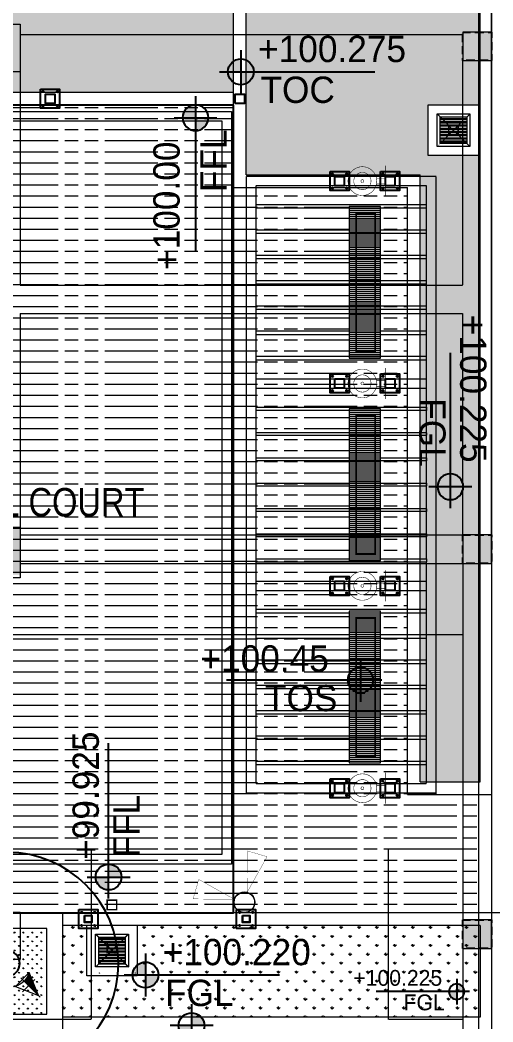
# Model space of a CAD drawing. Header units: millimetres. Extents: x 7964926 to 16080295, y -6277184 to -2986664.
# Drawn here: x 8045336 to 8052811, y -3138910 to -3123068 of the extents above; entities that cross this region are included whole.
import ezdxf

# ---------------------------------------------------------------- set-up
doc = ezdxf.new("R2010")
doc.units = ezdxf.units.MM
doc.header["$LTSCALE"] = 2000
doc.header["$MEASUREMENT"] = 0
for name, pattern in [('( Hidden )', [0.375, 0.25, -0.125]), ('1', [0, 0, 0]), ('DASHED2', [0.375, 0.25, -0.125]), ('HIDDEN', [0.375, 0.25, -0.125])]:
    doc.linetypes.add(name, pattern=pattern)
for name, color, linetype in [('a-col', 8, 'DASHED2'), ('a-hat col', 252, 'Continuous'), ('L - proposed trees', 74, 'Continuous'), ('L-FL', 7, 'Continuous'), ('S - SECTION-SYB-100', 20, 'Continuous')]:
    doc.layers.add(name, color=color, linetype=linetype)
for name, color, linetype, lineweight in [('L - paving', 9, 'Continuous', 5), ('L- MS column', 7, 'Continuous', 20), ('L-CHAMBERS', 50, 'Continuous', 5), ('L-CORECUT', 4, 'Continuous', 5), ('L-ELE 1', 24, 'Continuous', 20), ('L-ELE 2', 30, 'Continuous', 15), ('L-ELE 4', 27, 'Continuous', 9), ('L-HATCH', 8, 'Continuous', 5), ('L-HATCH-1', 9, 'Continuous', 5), ('L-HIDDEN', 5, 'HIDDEN', 9), ('L-lights', 213, 'Continuous', 0), ('L-Paver 400x400', 250, '1', 13), ('L-SHRUBS', 96, 'Continuous', 18), ('L-TEXT', 7, 'Continuous', 20), ('STR-Capital', 8, 'Continuous', 15), ('STR-Column', 250, 'Continuous', 15), ('STR-Podium Beam', 8, 'Continuous', 15), ('STR-Podium Column', 250, 'Continuous', 15), ('STR-RCC Up Stand', 250, 'Continuous', 15)]:
    doc.layers.add(name, color=color, linetype=linetype, lineweight=lineweight)
doc.styles.add('Arial narrow', font='ARIALN.TTF')
doc.styles.add('Century Gothic', font='GOTHIC.TTF')
doc.styles.get("Standard").update_dxf_attribs({"font": 'romans.shx', "width": 0.75})
pattern_1 = [(45, (0, 0), (-0.08838834764831845, 0.08838834764831845), [])]
pattern_2 = [(90, (0.2653778046369553, -1.87726691365242e-05), (-141.4213562, 141.4213562), [37.5, -245.3427126]), (45, (0.2653778046369553, -1.87726691365242e-05), (-141.4213562373095, 141.4213562373095), [37.5, -162.5]), (135, (0.2653778046369553, -1.87726691365242e-05), (-141.4213562373095, -141.4213562373095), [37.5, -162.5])]

# ---------------------------------------------------------------- blocks, each defined once
blk = doc.blocks.new('basement - column')
at = {"layer": 'a-hat col'}
h = blk.add_hatch(color=256, dxfattribs=at)
h.dxf.hatch_style = 1
h.paths.add_polyline_path([(64699.99999998324, -37199.30829999363), (64249.99999998324, -37199.30829999363), (64249.99999998324, -37649.30829999363), (64699.99999998324, -37649.30829999363)])
h = blk.add_hatch(color=256, dxfattribs=at)
h.dxf.hatch_style = 1
h.paths.add_polyline_path([(57249.99999998137, -45024.30829999596), (56849.99999998137, -45024.30829999596), (56850.05973123293, -45774.30829999596), (57250.05973123293, -45774.30829999596)])
h = blk.add_hatch(color=256, dxfattribs=at)
h.dxf.hatch_style = 1
h.paths.add_polyline_path([(64699.99999998324, -45149.30829999363), (64249.99999998324, -45149.30829999363), (64249.99999998324, -45599.30829999363), (64699.99999998324, -45599.30829999363)])
h = blk.add_hatch(color=256, dxfattribs=at)
h.dxf.hatch_style = 1
h.paths.add_polyline_path([(64699.99999998324, -51236.80829999736), (64249.99999998324, -51236.80829999736), (64249.99999998324, -51686.80829999736), (64699.99999998324, -51686.80829999736)])
at = {"layer": 'a-col', "linetype": 'DASHED2', "ltscale": 0.001}
for points in [[(64249.99999998324, -37199.30829999363), (64699.99999998324, -37199.30829999363), (64699.99999998324, -37649.30829999363), (64249.99999998324, -37649.30829999363)], [(64249.99999998324, -45149.30829999363), (64699.99999998324, -45149.30829999363), (64699.99999998324, -45599.30829999363), (64249.99999998324, -45599.30829999363)], [(64249.99999998324, -51236.80829999736), (64699.99999998324, -51236.80829999736), (64699.99999998324, -51686.80829999736), (64249.99999998324, -51686.80829999736)]]:
    blk.add_lwpolyline(points, close=True, dxfattribs=at)
blk = doc.blocks.new('tree14 pp')
at = {"layer": 'L - proposed trees', "ltscale": 2000}
for radius in [1275.302534825622, 143.4666385081149]:
    blk.add_circle((-1172.818588513415, 1330.713593520573), radius, dxfattribs=at)
blk = doc.blocks.new('finish lvl')
h = blk.add_hatch(color=256)
edge = h.paths.add_edge_path()
edge.add_ellipse((0.03779312691722225, 0.003030802937928456), major_axis=(-0.030468540123942, 0.030468540123942), ratio=0.9999999999984531, start_angle=-45.0000000000443, end_angle=45.00000000010281)
edge.add_line((-0.005295895751714852, 0.003030802937701083), (0.03779312691722236, 0.003030802937701083))
edge.add_line((0.03779312691722225, 0.003030802937928456), (0.03779312691722225, 0.04611982560686556))
edge = h.paths.add_edge_path()
edge.add_ellipse((0.03779312691722225, 0.003030802937928456), major_axis=(-0.030468540123909, 0.030468540123909), ratio=0.9999999999995983, start_angle=134.9999999999885, end_angle=224.999999999953)
edge.add_line((0.0808821495866141, 0.003030802938383204), (0.03779312691767689, 0.003030802938383204))
edge.add_line((0.03779312691722225, 0.003030802937928456), (0.03779312691722225, -0.04005821973088135))
for p, q in [((0.03779312691676751, 0.07484584072017242), (0.03779312691722225, -0.06878423484386076)), ((-0.03402191086343009, 0.00303080293815583), (0.4857257542894331, 0.003030802937473709))]:
    blk.add_line(p, q)
blk.add_ellipse((0.037793126917677, 0.00303080293815583), major_axis=(-0.030468540123953, 0.030468540123953), ratio=0.9999999999978331, start_param=1.570796326794534, end_param=7.85398163397412)
at = {"layer": 'L-FL'}
for tag, p in [('%%P0.00', (0.1256311287966128, 0.03566715156830469)), ('FIN.LVL.', (0.1074625354408454, -0.1030079454646966))]:
    blk.add_attdef(tag, p, '', height=0.08000000000000004, dxfattribs=at)
blk = doc.blocks.new('base plate')
at = {"layer": 'L-ELE 4', "lineweight": 25}
h = blk.add_hatch(dxfattribs=at)
h.set_pattern_fill('ANSI31', color=9)
h.set_pattern_definition(pattern_1)
edge = h.paths.add_edge_path()
edge.add_arc((8051298.690326469, -3135327.01882353), 10, 0, 360)
edge = h.paths.add_edge_path()
edge.add_arc((8051298.690326469, -3135102.01882353), 10, 0, 360)
edge = h.paths.add_edge_path()
edge.add_arc((8051073.690326469, -3135102.01882353), 10, 0, 360)
edge = h.paths.add_edge_path()
edge.add_arc((8051073.690326469, -3135327.01882353), 10, 0, 360)
blk.add_lwpolyline([(8051036.190326469, -3135064.51882353), (8051336.190326469, -3135064.51882353), (8051336.190326469, -3135364.51882353), (8051036.190326469, -3135364.51882353)], close=True, dxfattribs=at)
at = {"layer": 'L-ELE 4', "color": 7, "lineweight": 25}
blk.add_lwpolyline([(8051111.190326469, -3135139.51882353), (8051261.190326469, -3135139.51882353), (8051261.190326469, -3135289.51882353), (8051111.190326469, -3135289.51882353)], close=True, dxfattribs=at)
at = {"layer": 'L-ELE 4', "lineweight": 25}
for centre in [(8051073.690326469, -3135102.01882353), (8051298.690326469, -3135102.01882353), (8051073.690326469, -3135327.01882353), (8051298.690326469, -3135327.01882353)]:
    blk.add_circle(centre, 10, dxfattribs=at)
blk = doc.blocks.new('bs2')
at = {"layer": 'L-ELE 4', "lineweight": 25}
h = blk.add_hatch(dxfattribs=at)
h.set_pattern_fill('ANSI31', color=8)
h.set_pattern_definition(pattern_1)
edge = h.paths.add_edge_path()
edge.add_arc((8041208.048053328, -3136825.197785792), 10, 0, 360)
edge = h.paths.add_edge_path()
edge.add_arc((8041414.79805333, -3136825.197785792), 10, 0, 360)
edge = h.paths.add_edge_path()
edge.add_arc((8041414.79805333, -3137031.947785792), 10, 0, 360)
edge = h.paths.add_edge_path()
edge.add_arc((8041208.048053328, -3137031.947785792), 10, 0, 360)
at = {"layer": 'L-ELE 4', "color": 8, "lineweight": 25}
for points in [[(8041161.423053329, -3136778.572785792), (8041461.423053329, -3136778.572785792), (8041461.423053329, -3137078.572785792), (8041161.423053329, -3137078.572785792)], [(8041254.67305333, -3136871.822785792), (8041368.17305333, -3136871.822785792), (8041368.17305333, -3136985.322785792), (8041254.67305333, -3136985.322785792)], [(8041259.213053329, -3136876.362785792), (8041363.633053329, -3136876.362785792), (8041363.633053329, -3136980.782785792), (8041259.213053329, -3136980.782785792)]]:
    blk.add_lwpolyline(points, close=True, dxfattribs=at)
for centre in [(8041208.048053328, -3136825.197785792), (8041414.79805333, -3136825.197785792), (8041208.048053328, -3137031.947785792), (8041414.79805333, -3137031.947785792)]:
    blk.add_circle(centre, 10, dxfattribs=at)
blk = doc.blocks.new('CHAMBERS')
at = {"layer": 'L-Paver 400x400', "true_color": 0x636466}
h = blk.add_hatch(dxfattribs=at)
h.set_pattern_fill('ANSI32', color=251, scale=135, angle=315)
h.set_pattern_definition([(0, (0.4799343226477504, 1.417475164402276), (1.4210854715202e-14, 50.62500000000001), []), (0, (17.35493429470807, -15.45752480719239), (1.4210854715202e-14, 50.62500000000001), [])])
h.paths.add_polyline_path([(7999084.227367846, -3148057.704323237), (7998664.227367677, -3148057.704323237), (7998664.227367676, -3148477.704323041), (7999084.227367845, -3148477.704323041)])
at = {"layer": 'L-CHAMBERS', "color": 42}
for points in [[(7999274.227367846, -3148667.704323237), (7998474.227367848, -3148667.704323237), (7998474.227367848, -3147867.704323237), (7999274.227367846, -3147867.704323237)], [(7999134.227367846, -3148527.704323237), (7998614.227367848, -3148527.704323237), (7998614.227367848, -3148007.704323237), (7999134.227367846, -3148007.704323237)], [(7999084.227367846, -3148477.704323237), (7998664.227367848, -3148477.704323237), (7998664.227367848, -3148057.704323237), (7999084.227367846, -3148057.704323237)]]:
    blk.add_lwpolyline(points, close=True, dxfattribs=at)
at = {"layer": 'L-Paver 400x400', "color": 251, "linetype": '( Hidden )', "ltscale": 0.005, "true_color": 0x636466}
for p, q in [((7998614.227367848, -3148007.704323238), (7999134.227367847, -3148527.704323237)), ((7998614.227367847, -3148527.704323237), (7999134.227367847, -3148007.704323237))]:
    blk.add_line(p, q, dxfattribs=at)
blk = doc.blocks.new('Up Down Lighter')
at = {"layer": 'L-lights', "const_width": 4.026690103451473}
for points in [[(62740.89469217345, 96469.9846014317, 1), (62587.55728684528, 96640.51634210645, 1)], [(62671.8928597761, 96546.72388473549, 1), (62656.55911924264, 96563.77705880298, 1)]]:
    blk.add_lwpolyline(points, format="xyb", close=True, dxfattribs=at)
blk.add_lwpolyline([(62710.2272111076, 96504.09094956673, 1), (62618.22476791077, 96606.40999397213, 1), (62710.2272111076, 96504.09094956706)], format="xyb", dxfattribs=at)
for points in [[(62641.29273102956, 96442.90090893999), (62641.29273102956, 96371.78440374228), (62687.15924798918, 96371.78440393113), (62687.15924798918, 96442.90090893999)], [(62787.52985281354, 96371.78440383708), (62540.92212620521, 96371.78440383708)]]:
    blk.add_lwpolyline(points, dxfattribs=at)
blk = doc.blocks.new('A$C72E2098B')
at = {"const_width": 7.124140975820024}
for points in [[(-262.5584521177045, -4.736063854544856), (-1266.33229265473, 220.2493144647404), (-1266.332292660037, -292.5375193059786), (-262.5584521177045, -4.736063854544856)], [(0, -262.6011635163734), (-224.9853783154702, -1266.375004056218), (287.8014554489457, -1266.375004056218), (0, -262.6011635163734)], [(5.307898652419465e-09, -262.6011635127242), (-224.9853783101623, -1266.375004052569), (287.8014554542535, -1266.375004052569), (5.307898652419465e-09, -262.6011635127242)]]:
    blk.add_lwpolyline(points, dxfattribs=at)
for centre, radius in [((5.307898652419465e-09, 3.649180323538382e-09), 262.6011635163821), ((0, 0), 262.6011635163821), ((0, 0), 262.5073533478349), ((0, 0), 262.4135431792878), ((0, 0), 262.3197330107406), ((0, 0), 262.2259228421934), ((0, 0), 262.1321126736462), ((0, 0), 262.0383025050991), ((0, 0), 261.9444923365519), ((0, 0), 261.8506821680048), ((0, 0), 261.7568719994576), ((0, 0), 261.6630618309104), ((0, 0), 261.5692516623633), ((0, 0), 261.4754414938161), ((0, 0), 261.3816313252689), ((0, 0), 261.2878211567217), ((0, 0), 261.1940109881746), ((0, 0), 261.1002008196274), ((0, 0), 261.0063906510802), ((0, 0), 260.912580482533), ((0, 0), 260.8187703139859), ((0, 0), 260.7249601454387), ((0, 0), 260.6311499768915), ((0, 0), 260.5373398083444), ((0, 0), 260.4435296397972), ((0, 0), 260.34971947125), ((0, 0), 260.2559093027029), ((0, 0), 260.1620991341557), ((0, 0), 260.0682889656085), ((0, 0), 259.9744787970614), ((0, 0), 259.8806686285142), ((0, 0), 259.786858459967), ((0, 0), 259.6930482914199), ((0, 0), 259.5992381228727), ((0, 0), 259.5054279543255), ((0, 0), 259.4116177857783), ((0, 0), 259.3178076172312), ((0, 0), 259.223997448684), ((0, 0), 259.1301872801368), ((0, 0), 259.0363771115897), ((0, 0), 258.9425669430425), ((0, 0), 258.8487567744953), ((0, 0), 258.7549466059481), ((0, 0), 258.661136437401), ((0, 0), 258.5673262688538), ((0, 0), 258.4735161003067), ((0, 0), 258.3797059317595), ((0, 0), 258.2858957632123), ((0, 0), 258.1920855946652), ((0, 0), 258.098275426118), ((0, 0), 258.0044652575708), ((0, 0), 257.9106550890236), ((0, 0), 257.8168449204765), ((0, 0), 257.7230347519293), ((0, 0), 257.6292245833821), ((0, 0), 257.5354144148349)]:
    blk.add_circle(centre, radius)
blk = doc.blocks.new('Shrub uplighter')
h = blk.add_hatch()
h.set_pattern_fill('ANSI31', color=256, scale=344.25, style=0)
h.set_pattern_definition([(44.99999999999999, (-3501134.187699043, -320471.3522648592), (-30.42768867793362, 30.42768867793361), [])])
edge = h.paths.add_edge_path()
edge.add_arc((1744.763391786627, 4.282545072711552e-09), 876.1540613691562, 153.0888804992076, 180.0000000001304)
edge.add_line((868.609330417471, 2.288954013225171e-09), (27.40169122575753, 5.809119799884426e-11))
edge.add_line((27.40169122575742, 5.809119799884388e-11), (963.4883096059559, 396.5541390786807))
for points in [[(-66.92863081881771, -1.823646492346899e-10), (1057.818631651814, 2.342421746717416e-09)], [(608.3609599826362, -354.7086354467119), (608.3609599826362, 354.7086354491955)], [(963.4883096078796, -399.2678857814941), (963.4883096059559, 396.554139078832)]]:
    blk.add_lwpolyline(points)
blk.add_lwpolyline([(27.40169122575742, 5.809119799884389e-11), (963.4883096065972, 396.5541390789522), (963.4883096078796, -399.2678857816143)], close=True)
blk.add_arc((1744.763391786627, 4.282726276050324e-09), 876.1540613691557, 153.0888804991918, 206.9111195010852)

msp = doc.modelspace()

# ---------------------------------------------------------------- hatches: boundary and pattern name
at = {"layer": 'L-HATCH'}
h = msp.add_hatch(dxfattribs=at)
h.set_pattern_fill('ANSI31', color=256, scale=250, angle=135)
h.set_pattern_definition([(180, (14100.18806644622, -15854.55350021319), (-5.329070518200751e-15, -31.25), [])])
h.paths.add_polyline_path([(8051036.309004016, -3128414.518823489), (8051036.309004016, -3126014.518823489), (8050536.309004016, -3126014.518823489), (8050536.309004016, -3128414.518823489)])
h = msp.add_hatch(dxfattribs=at)
h.set_pattern_fill('ANSI31', color=256, scale=250, angle=135)
h.set_pattern_definition([(180, (14100.18806644622, -19054.55350021319), (-5.329070518200751e-15, -31.25), [])])
h.paths.add_polyline_path([(8051036.309004016, -3131614.518823489), (8051036.309004016, -3129214.518823489), (8050536.309004016, -3129214.518823489), (8050536.309004016, -3131614.518823489)])
h = msp.add_hatch(dxfattribs=at)
h.set_pattern_fill('ANSI31', color=256, scale=250, angle=135)
h.set_pattern_definition([(180, (14100.18806644622, -22254.55350021319), (-5.329070518200751e-15, -31.25), [])])
h.paths.add_polyline_path([(8051036.309004016, -3134814.518823489), (8051036.309004016, -3132414.518823489), (8050536.309004016, -3132414.518823489), (8050536.309004016, -3134814.518823489)])
at = {"layer": 'L-HATCH-1', "lineweight": 0}
h = msp.add_hatch(dxfattribs=at)
h.set_pattern_fill('ACAD_ISO09W100', color=125, scale=35)
h.set_pattern_definition([(0, (0, 0), (0, 175), [840, -105, 210, -105, 210, -105])])
h.paths.add_polyline_path([(8050536.190326465, -3132414.518823489), (8051036.190326463, -3132414.518823489), (8051036.190326465, -3134814.518823489), (8050536.190326465, -3134814.518823489)])
h.paths.add_polyline_path([(8051036.190326465, -3129214.518823489), (8051036.190326465, -3131614.51882349), (8050536.190326465, -3131614.518823489), (8050536.190326465, -3129214.518823489)])
h.paths.add_polyline_path([(8051036.190326465, -3128414.518823489), (8050536.190326465, -3128414.518823489), (8050536.190326465, -3126014.518823489), (8051036.190326465, -3126014.518823489)])
h.paths.add_polyline_path([(8033911.380652937, -3137183.094960912), (8048711.380652932, -3137183.094960912), (8052586.057686951, -3137183.094960912), (8052586.190326491, -3135315.01768995), (8051461.190326471, -3135289.51882353), (8051461.190326471, -3125714.51882353), (8048711.380652932, -3125714.51882353), (8048711.380652932, -3124412.77360182), (8033911.380652937, -3124412.77360182)])
at = {"layer": 'L-SHRUBS'}
h = msp.add_hatch(dxfattribs=at)
h.set_pattern_fill('GRASS', color=256, scale=200)
h.set_pattern_definition(pattern_2)
h.paths.add_polyline_path([(8032211.386315365, -3121459.965342051), (8034361.386315376, -3121459.96534205), (8034361.386315376, -3124212.773610992), (8032211.386315365, -3124212.773610992)])
h.paths.add_polyline_path([(8036686.122833855, -3122379.967854428), (8037486.122833853, -3122379.967854428), (8037486.122833854, -3123179.967854427), (8036686.122833854, -3123179.967854427)])
h.paths.add_polyline_path([(8048711.323015369, -3122838.157018699), (8037736.386315378, -3122838.157018705), (8037736.386315376, -3121659.965342052), (8034361.386315377, -3121659.965342051), (8034361.386315377, -3124212.773610992), (8048711.323015368, -3124212.773610985)])
h = msp.add_hatch(dxfattribs=at)
h.set_pattern_fill('GRASS', color=256, scale=200)
h.set_pattern_definition(pattern_2)
h.paths.add_polyline_path([(8051661.323015374, -3125514.518832701), (8052586.323015396, -3125514.518832701), (8052586.323015396, -3135115.017699123), (8051661.323015374, -3135115.017699123)])
h.paths.add_polyline_path([(8051786.190326497, -3125212.77360139), (8051786.190326497, -3124412.77360139), (8052586.190326494, -3124412.773601389), (8052586.190326496, -3125212.77360139)])
h.paths.add_polyline_path([(8048911.32301537, -3125514.5188327), (8052586.323015396, -3125514.5188327), (8052586.323015396, -3122838.157018706), (8048911.32301537, -3122838.157018706)])
h = msp.add_hatch(dxfattribs=at)
h.set_pattern_fill('GRASS', color=256, scale=200)
h.set_pattern_definition(pattern_2)
h.paths.add_polyline_path([(8047188.632688902, -3137334.966475791), (8047188.632688902, -3138134.966466189), (8046388.632688903, -3138134.966466189), (8046388.632688903, -3137334.966475791), (8045986.323015383, -3137334.966475791), (8045986.323015382, -3138834.966475792), (8052586.323015396, -3138834.966475792), (8052586.323015396, -3137334.966475791)])
h = msp.add_hatch(dxfattribs=at)
h.set_pattern_fill('GRASS', color=256, scale=100)
h.set_pattern_definition([(90, (0.2653778046369553, -1.87726691365242e-05), (-70.7106781, 70.7106781), [18.75, -122.6713563]), (45, (0.2653778046369553, -1.87726691365242e-05), (-70.71067811865474, 70.71067811865476), [18.75, -81.25]), (135, (0.2653778046369553, -1.87726691365242e-05), (-70.71067811865476, -70.71067811865474), [18.75, -81.25])])
h.paths.add_polyline_path([(8044561.324365987, -3138784.96647579), (8045711.324365987, -3138784.96647579), (8045711.323015383, -3137433.094970083), (8044561.323015383, -3137433.094970083)])

# ---------------------------------------------------------------- linework, layer by layer
at = {"layer": 'L - paving'}
for points in [[(8034476.253577095, -3124512.77360182), (8048676.253577095, -3124512.77360182), (8048676.253577095, -3136412.773601823), (8034476.253577095, -3136412.773601823)], [(8034626.253577095, -3124662.77360182), (8048526.253577095, -3124662.77360182), (8048526.253577095, -3136262.773601823), (8034626.253577095, -3136262.773601823)]]:
    msp.add_lwpolyline(points, close=True, dxfattribs=at)
at = {"layer": 'L- MS column', "lineweight": 25}
for points in [[(8045736.190326467, -3124387.773601818), (8045736.190326467, -3124237.773601818), (8045886.190326467, -3124237.773601818), (8045886.190326467, -3124387.773601818)], [(8045736.190326467, -3124387.77360182), (8045736.190326467, -3124237.77360182), (8045886.190326467, -3124237.77360182), (8045886.190326467, -3124387.77360182)], [(8048736.190326467, -3124387.773601818), (8048736.190326467, -3124237.773601818), (8048886.190326467, -3124237.773601818), (8048886.190326467, -3124387.773601818)], [(8048736.190326467, -3124387.77360182), (8048736.190326467, -3124237.77360182), (8048886.190326467, -3124237.77360182), (8048886.190326467, -3124387.77360182)], [(8050311.190326465, -3125539.51882353), (8050461.190326465, -3125539.51882353), (8050461.190326465, -3125689.51882353), (8050311.190326465, -3125689.51882353)], [(8051111.190326465, -3125539.51882353), (8051261.190326465, -3125539.51882353), (8051261.190326465, -3125689.51882353), (8051111.190326465, -3125689.51882353)], [(8050311.190326465, -3128739.51882353), (8050461.190326465, -3128739.51882353), (8050461.190326465, -3128889.51882353), (8050311.190326465, -3128889.51882353)], [(8051111.190326465, -3128739.51882353), (8051261.190326465, -3128739.51882353), (8051261.190326465, -3128889.51882353), (8051111.190326465, -3128889.51882353)], [(8050311.190326467, -3131939.51882353), (8050461.190326467, -3131939.51882353), (8050461.190326467, -3132089.51882353), (8050311.190326467, -3132089.51882353)], [(8050311.190326465, -3131939.51882353), (8050461.190326465, -3131939.51882353), (8050461.190326465, -3132089.51882353), (8050311.190326465, -3132089.51882353)], [(8051111.190326467, -3131939.51882353), (8051261.190326467, -3131939.51882353), (8051261.190326467, -3132089.51882353), (8051111.190326467, -3132089.51882353)], [(8051111.190326465, -3131939.51882353), (8051261.190326465, -3131939.51882353), (8051261.190326465, -3132089.51882353), (8051111.190326465, -3132089.51882353)], [(8050311.190326469, -3135139.51882353), (8050461.190326469, -3135139.51882353), (8050461.190326469, -3135289.51882353), (8050311.190326469, -3135289.51882353)], [(8051111.190326469, -3135139.51882353), (8051261.190326469, -3135139.51882353), (8051261.190326469, -3135289.51882353), (8051111.190326469, -3135289.51882353)], [(8046356.423054805, -3137224.428078716), (8046469.923054805, -3137224.428078716), (8046469.923054805, -3137337.928078716), (8046356.423054805, -3137337.928078716)], [(8048853.17305628, -3137224.428078716), (8048966.67305628, -3137224.428078716), (8048966.67305628, -3137337.928078716), (8048853.17305628, -3137337.928078716)]]:
    msp.add_lwpolyline(points, close=True, dxfattribs=at)
at = {"layer": 'L-CHAMBERS', "const_width": 25}
msp.add_lwpolyline([(8052111.190326497, -3124737.77360139), (8052261.190326497, -3124737.77360139), (8052261.190326497, -3124887.77360139), (8052111.190326497, -3124887.77360139)], close=True, dxfattribs=at)
at = {"layer": 'L-CORECUT', "const_width": 25}
for points in [[(8046713.632688903, -3136984.966466191), (8046863.632688903, -3136984.966466191), (8046863.632688903, -3137134.966466191), (8046713.632688903, -3137134.966466191)], [(8046713.632688903, -3136984.966466191), (8046863.632688903, -3136984.966466191), (8046863.632688903, -3137134.966466191), (8046713.632688903, -3137134.966466191)], [(8046713.569438282, -3137659.966364858), (8046863.569438282, -3137659.966364858), (8046863.569438282, -3137809.966364858), (8046713.569438282, -3137809.966364858)]]:
    msp.add_lwpolyline(points, close=True, dxfattribs=at)
at = {"layer": 'L-ELE 1'}
for p, q in [((8048711.190326465, -3125714.51882353), (8048711.190326463, -3122838.157009535)), ((8048711.190326465, -3124412.77360182), (8033911.190326467, -3124412.77360182)), ((8048711.190326467, -3125714.51882353), (8051461.190326471, -3125714.51882353)), ((8051461.190326471, -3135315.017689949), (8051461.190326467, -3125714.51882353)), ((8051461.190326469, -3135315.017689949), (8052786.190326493, -3135315.01768995)), ((8052586.190326493, -3137134.966466621), (8052586.190326491, -3135315.017689949)), ((8053036.057686938, -3137183.094960912), (8046011.204811685, -3137183.094960912))]:
    msp.add_line(p, q, dxfattribs=at)
for points in [[(8050536.190326465, -3126014.518823489), (8050536.190326465, -3128414.518823489), (8051036.190326465, -3128414.518823489), (8051036.190326465, -3126014.518823489)], [(8050536.190326465, -3129214.518823489), (8050536.190326465, -3131614.518823489), (8051036.190326465, -3131614.518823489), (8051036.190326465, -3129214.518823489)], [(8050536.190326465, -3132414.518823489), (8050536.190326465, -3134814.518823489), (8051036.190326465, -3134814.518823489), (8051036.190326465, -3132414.518823489)]]:
    msp.add_lwpolyline(points, close=True, dxfattribs=at)
at = {"layer": 'L-ELE 2'}
for p, q in [((8048911.190326467, -3125514.51882353), (8048911.190326467, -3122838.157009535)), ((8052611.05768694, -3135115.017689952), (8052611.05768694, -3122838.157009535)), ((8048711.190326463, -3124212.77360182), (8033711.190326467, -3124212.773601821)), ((8048911.190326467, -3125514.518823529), (8051661.190326471, -3125514.51882353)), ((8051661.190326469, -3135115.017689952), (8051661.190326469, -3125514.51882353)), ((8051661.190326469, -3135115.017689952), (8052611.05768694, -3135115.017689953)), ((8052611.05768694, -3137309.77880318), (8052611.05768694, -3137309.785133535)), ((8052611.058059204, -3137383.094960912), (8046011.206355233, -3137383.094960912)), ((8052611.05768694, -3137383.094960912), (8052611.057686938, -3138834.96646662)), ((8052611.058059204, -3137383.094960912), (8052611.057686938, -3138834.966466619)), ((8052611.057686938, -3138834.96646662), (8046011.190326478, -3138834.96646662))]:
    msp.add_line(p, q, dxfattribs=at)
for points in [[(8044261.188975871, -3139034.96646662), (8046011.188975876, -3139034.96646662), (8046011.203268139, -3137183.094960912), (8044261.203268133, -3137183.094960912)], [(8044511.190905312, -3138784.96646662), (8045761.190905306, -3138784.96646662), (8045761.201338696, -3137433.094960912), (8044511.201338705, -3137433.094960912)]]:
    msp.add_lwpolyline(points, close=True, dxfattribs=at)
at = {"layer": 'L-ELE 4'}
msp.add_lwpolyline([(8052586.057686951, -3137183.094960912), (8052586.057686951, -3086359.965240723), (8052786.057686951, -3086359.965240723), (8052786.057686951, -3137183.094960912)], dxfattribs=at)
at = {"layer": 'L-HIDDEN', "ltscale": 0.002}
for p, q in [((8051911.190326467, -3135289.51882353), (8051911.190326465, -3125539.518823533)), ((8051761.190326465, -3125689.518823533), (8049061.190326463, -3125689.518823533)), ((8049061.190326465, -3125689.518823533), (8049061.190326463, -3135139.518823531)), ((8051761.190326465, -3131589.51882353), (8051761.190326465, -3125689.518823533)), ((8049061.190326465, -3128739.518823526), (8051761.190326469, -3128739.518823531)), ((8049061.190326465, -3128889.518823524), (8051761.190326469, -3128889.518823531)), ((8051761.190326463, -3135139.518823528), (8051761.190326465, -3131639.51882353)), ((8049061.190326463, -3131939.518823528), (8051761.190326467, -3131939.518823533)), ((8049061.190326463, -3131939.518823524), (8051761.190326469, -3131939.518823531)), ((8049061.190326463, -3132089.518823528), (8051761.190326467, -3132089.518823533)), ((8049061.190326463, -3132089.518823524), (8051761.190326469, -3132089.518823531)), ((8048911.190326467, -3135289.51882353), (8051911.190326467, -3135289.51882353)), ((8049061.190326463, -3135139.51882353), (8051761.190326465, -3135139.518823528))]:
    msp.add_line(p, q, dxfattribs=at)
for points in [[(8051911.190326465, -3125539.518823533), (8048911.190326465, -3125539.518823533), (8048911.190326467, -3135289.51882353)], [(8049061.190326465, -3126039.518823531), (8051761.190326463, -3126039.51882353), (8051761.190326463, -3125989.51882353), (8049061.190326465, -3125989.518823531)], [(8049061.190326465, -3126439.518823531), (8051761.190326463, -3126439.51882353), (8051761.190326463, -3126389.51882353), (8049061.190326465, -3126389.518823531)], [(8049061.190326465, -3126839.518823531), (8051761.190326463, -3126839.51882353), (8051761.190326463, -3126789.51882353), (8049061.190326465, -3126789.518823531)], [(8049061.190326465, -3127239.518823531), (8051761.190326465, -3127239.51882353), (8051761.190326465, -3127189.51882353), (8049061.190326465, -3127189.518823531)], [(8049061.190326465, -3127639.518823531), (8051761.190326465, -3127639.51882353), (8051761.190326465, -3127589.51882353), (8049061.190326465, -3127589.518823531)], [(8049061.190326465, -3128039.518823531), (8051761.190326465, -3128039.51882353), (8051761.190326465, -3127989.51882353), (8049061.190326465, -3127989.518823531)], [(8049061.190326465, -3128439.518823531), (8051761.190326465, -3128439.51882353), (8051761.190326465, -3128389.51882353), (8049061.190326465, -3128389.518823531)], [(8049061.190326465, -3129189.518823528), (8051761.190326465, -3129189.51882353), (8051761.190326465, -3129239.51882353), (8049061.190326465, -3129239.518823528)], [(8049061.190326465, -3129589.518823528), (8051761.190326465, -3129589.51882353), (8051761.190326465, -3129639.51882353), (8049061.190326465, -3129639.518823528)], [(8049061.190326465, -3129989.518823528), (8051761.190326465, -3129989.51882353), (8051761.190326465, -3130039.51882353), (8049061.190326465, -3130039.518823528)], [(8049061.190326465, -3130389.518823528), (8051761.190326465, -3130389.51882353), (8051761.190326465, -3130439.51882353), (8049061.190326465, -3130439.518823528)], [(8049061.190326465, -3130789.518823528), (8051761.190326463, -3130789.51882353), (8051761.190326463, -3130839.51882353), (8049061.190326465, -3130839.518823528)], [(8049061.190326465, -3131189.518823528), (8051761.190326463, -3131189.51882353), (8051761.190326463, -3131239.51882353), (8049061.190326465, -3131239.518823528)], [(8049061.190326463, -3131589.518823528), (8051761.190326463, -3131589.51882353), (8051761.190326463, -3131639.51882353), (8049061.190326463, -3131639.518823528)], [(8049061.190326463, -3132439.518823531), (8051761.190326463, -3132439.51882353), (8051761.190326463, -3132389.51882353), (8049061.190326463, -3132389.518823531)], [(8049061.190326463, -3132839.518823531), (8051761.190326463, -3132839.51882353), (8051761.190326463, -3132789.51882353), (8049061.190326463, -3132789.518823531)], [(8049061.190326463, -3133239.518823531), (8051761.190326463, -3133239.51882353), (8051761.190326463, -3133189.51882353), (8049061.190326463, -3133189.518823531)], [(8049061.190326463, -3133639.518823531), (8051761.190326465, -3133639.51882353), (8051761.190326465, -3133589.51882353), (8049061.190326463, -3133589.518823531)], [(8049061.190326463, -3134039.518823531), (8051761.190326465, -3134039.51882353), (8051761.190326465, -3133989.51882353), (8049061.190326463, -3133989.518823531)], [(8049061.190326463, -3134439.518823531), (8051761.190326465, -3134439.51882353), (8051761.190326465, -3134389.51882353), (8049061.190326463, -3134389.518823531)], [(8049061.190326463, -3134839.518823531), (8051761.190326465, -3134839.51882353), (8051761.190326465, -3134789.51882353), (8049061.190326463, -3134789.518823531)]]:
    msp.add_lwpolyline(points, dxfattribs=at)
at = {"layer": 'L-lights', "linetype": 'HIDDEN', "ltscale": 0.003, "const_width": 25.65}
for points in [[(8050649.492735035, -3126114.518813887), (8050649.492735035, -3128314.518813887), (8050949.492735035, -3128314.518813887), (8050949.492735035, -3126114.518813887)], [(8050649.492735035, -3129314.518813887), (8050649.492735035, -3131514.518813887), (8050949.492735035, -3131514.518813887), (8050949.492735035, -3129314.518813887)], [(8050649.492735035, -3132514.518813887), (8050649.492735035, -3134714.518813887), (8050949.492735035, -3134714.518813887), (8050949.492735035, -3132514.518813887)]]:
    msp.add_lwpolyline(points, close=True, dxfattribs=at)
at = {"layer": 'S - SECTION-SYB-100'}
msp.add_lwpolyline([(8033911.190326469, -3137183.094960912), (8048711.190326464, -3137183.094960912), (8048711.190326464, -3124412.77360182), (8033911.190326469, -3124412.77360182)], close=True, dxfattribs=at)
at = {"layer": 'STR-Capital', "linetype": 'HIDDEN', "ltscale": 0.005}
msp.add_line((8037486.057686951, -3132784.965240723), (8052336.057686944, -3132784.965240723), dxfattribs=at)
msp.add_line((8037486.057686951, -3132784.965240723), (8052336.057686944, -3132784.965240723), dxfattribs=at)
msp.add_lwpolyline([(8043761.057686955, -3136172.465240725), (8046461.057686955, -3136172.465240725), (8046461.057686955, -3138872.465240725), (8043761.057686955, -3138872.465240725)], close=True, dxfattribs=at)
msp.add_lwpolyline([(8043761.057686955, -3136172.465240725), (8046461.057686955, -3136172.465240725), (8046461.057686955, -3138872.465240725), (8043761.057686955, -3138872.465240725)], close=True, dxfattribs=at)
msp.add_lwpolyline([(8052336.057686944, -3138872.465240725), (8051161.057686944, -3138872.465240725), (8051161.057686944, -3136172.465240725), (8052336.057686944, -3136172.465240725)], dxfattribs=at)
msp.add_lwpolyline([(8052336.057686944, -3138872.465240725), (8051161.057686944, -3138872.465240725), (8051161.057686944, -3136172.465240725), (8052336.057686944, -3136172.465240725)], dxfattribs=at)
at = {"layer": 'STR-Podium Beam', "linetype": 'HIDDEN', "lineweight": 5, "ltscale": 0.005}
for p, q in [((8052786.057686955, -3123259.965240722), (8052786.057686951, -3115759.965240721)), ((8052786.057686955, -3123259.965240722), (8052786.057686951, -3115759.965240721)), ((8052336.057686955, -3123300.965240722), (8045336.057686955, -3123300.965240722)), ((8052336.057686955, -3123300.965240722), (8045336.057686955, -3123300.965240722)), ((8052336.057686953, -3127259.965240723), (8052336.057686955, -3123709.965240722)), ((8052336.057686953, -3127259.965240723), (8052336.057686955, -3123709.965240722)), ((8052786.057686951, -3131209.96524072), (8052786.057686955, -3123709.965240722)), ((8052786.057686951, -3131209.96524072), (8052786.057686955, -3123709.965240722)), ((8045336.057686955, -3123884.965240723), (8045336.057686953, -3127259.965240723)), ((8045336.057686955, -3123884.965240723), (8045336.057686953, -3127259.965240723)), ((8045336.057686957, -3127259.965240723), (8052336.057686955, -3127259.965240723)), ((8045336.057686957, -3127259.965240723), (8052336.057686955, -3127259.965240723)), ((8045336.057686953, -3127709.965240723), (8045336.057686951, -3131084.965240723)), ((8045336.057686957, -3127709.965240723), (8052336.057686955, -3127709.965240723)), ((8045336.057686953, -3127709.965240723), (8045336.057686951, -3131084.965240723)), ((8045336.057686957, -3127709.965240723), (8052336.057686955, -3127709.965240723)), ((8052336.057686951, -3131209.96524072), (8052336.057686953, -3127709.965240723)), ((8052336.057686951, -3131209.96524072), (8052336.057686953, -3127709.965240723)), ((8045336.057686955, -3131209.965240727), (8052336.057686944, -3131209.965240727)), ((8045336.057686955, -3131209.965240727), (8052336.057686944, -3131209.965240727)), ((8045336.057686955, -3131659.965240727), (8052336.057686944, -3131659.965240727)), ((8045336.057686955, -3131659.965240727), (8052336.057686944, -3131659.965240727)), ((8052336.057686944, -3131659.96524072), (8052336.057686944, -3137297.465240725)), ((8052336.057686944, -3131659.96524072), (8052336.057686944, -3137297.465240725)), ((8052786.057686944, -3131659.96524072), (8052786.057686944, -3137297.465240725)), ((8052786.057686944, -3131659.96524072), (8052786.057686944, -3137297.465240725)), ((8052336.057686944, -3137747.465240725), (8052336.057686944, -3142784.965240726)), ((8052336.057686944, -3137747.465240725), (8052336.057686944, -3142784.965240726)), ((8052786.057686944, -3137747.465240725), (8052786.057686944, -3142784.965240726)), ((8052786.057686944, -3137747.465240725), (8052786.057686944, -3142784.965240726))]:
    msp.add_line(p, q, dxfattribs=at)
at = {"layer": 'STR-Podium Column', "color": 8, "linetype": 'ByBlock', "ltscale": 0.005}
for points in [[(8044936.057686955, -3123134.965240723), (8045336.057686955, -3123134.965240723), (8045336.057686955, -3123884.965240723), (8044936.057686955, -3123884.965240723)], [(8044936.057686955, -3123134.965240723), (8045336.057686955, -3123134.965240723), (8045336.057686955, -3123884.965240723), (8044936.057686955, -3123884.965240723)], [(8052786.057686944, -3123259.965240722), (8052336.057686944, -3123259.965240722), (8052336.057686944, -3123709.965240722), (8052786.057686944, -3123709.965240722)], [(8052786.057686944, -3123259.965240722), (8052336.057686944, -3123259.965240722), (8052336.057686944, -3123709.965240722), (8052786.057686944, -3123709.965240722)], [(8044936.057686955, -3131084.965240723), (8045336.057686955, -3131084.965240723), (8045336.057686955, -3131884.965485102), (8044936.057686955, -3131884.965485102)], [(8044936.057686955, -3131084.965240723), (8045336.057686955, -3131084.965240723), (8045336.057686955, -3131884.965485102), (8044936.057686955, -3131884.965485102)], [(8052786.057686944, -3131209.96524072), (8052336.057686944, -3131209.96524072), (8052336.057686944, -3131659.96524072), (8052786.057686944, -3131659.96524072)], [(8052786.057686944, -3131209.96524072), (8052336.057686944, -3131209.96524072), (8052336.057686944, -3131659.96524072), (8052786.057686944, -3131659.96524072)], [(8044936.057686955, -3137172.465240723), (8045336.057686955, -3137172.465240723), (8045336.057686955, -3137922.465240723), (8044936.057686955, -3137922.465240723)], [(8044936.057686955, -3137172.465240723), (8045336.057686955, -3137172.465240723), (8045336.057686955, -3137922.465240723), (8044936.057686955, -3137922.465240723)], [(8052786.057686944, -3137297.465240725), (8052336.057686944, -3137297.465240725), (8052336.057686944, -3137747.465240725), (8052786.057686944, -3137747.465240725)], [(8052786.057686944, -3137297.465240725), (8052336.057686944, -3137297.465240725), (8052336.057686944, -3137747.465240725), (8052786.057686944, -3137747.465240725)]]:
    msp.add_lwpolyline(points, close=True, dxfattribs=at)
at = {"layer": 'STR-Podium Column', "linetype": 'ByBlock'}
msp.add_lwpolyline([(8052786.057637569, -3137297.465323283), (8052336.057637569, -3137297.465323283), (8052336.057637569, -3137747.465323283), (8052786.057637569, -3137747.465323283)], close=True, dxfattribs=at)
at = {"layer": 'STR-RCC Up Stand'}
msp.add_lwpolyline([(8052786.057686951, -3142784.965240726), (8052586.057686951, -3142784.965240726), (8052586.057686951, -3086359.965240723), (8052786.057686951, -3086359.965240723)], close=True, dxfattribs=at)

# ---------------------------------------------------------------- block references
for name, p in [('base plate', (-5374.999145412818, 10901.7832036037)), ('base plate', (-800.0000000037253, 9599.99999999674)), ('base plate', (-3.725290298461914e-09, 9600.000009602401)), ('base plate', (-800.0000000037253, 6400.000000000466)), ('base plate', (0, 6400.000000000466)), ('base plate', (-800.0000000037253, 3200.000000000466)), ('base plate', (0, 3200.000000000466)), ('base plate', (-800, 0)), ('base plate', (0, 0)), ('bs2', (5101.750001475215, -352.6052929232828)), ('bs2', (7598.50000295043, -352.6052929232828))]:
    msp.add_blockref(name, p)
at = {"layer": 'L - proposed trees', "color": 1, "xscale": -1.377000000000001, "yscale": 1.377000000000001, "zscale": 1.377, "rotation": 149.9999999999999}
msp.add_blockref('tree14 pp', (8047450.992718065, -3137205.553507677), dxfattribs=at)
at = {"layer": 'L-CHAMBERS', "color": 8}
for p in [(53312.92282729503, 23457.76567217661), (53312.92282729503, 23457.76567217661), (53312.9228272941, 23457.76567217661), (47915.36518970039, 10487.32651995262)]:
    msp.add_blockref('CHAMBERS', p, dxfattribs=at)
at = {"layer": 'L-FL', "ltscale": 0.5}
ref = msp.add_blockref('finish lvl', (8048647.491149488, -3123900.589945907), dxfattribs=dict(at, xscale=4725.606725105103, yscale=4725.606725105103, zscale=4725.606725105103, rotation=0.0002105369682294075))
ref.add_attrib('FIN.LVL.', 'TOC', (8049136.331551584, -3124378.652740239, 1.815885305421428e-06), dxfattribs={"ltscale": 0.5, "height": 416.5668000038458, "rotation": 0.0002105085646137511, "style": 'Century Gothic'})
ref.add_attrib('%%P0.00', '+100.275', (8049098.861511839, -3123732.798760601), dxfattribs={"ltscale": 0.5, "height": 416.5668000038458, "rotation": 0.0002105085646137511, "style": 'Century Gothic'})
ref = msp.add_blockref('finish lvl', (8048123.320825285, -3124434.150915553), dxfattribs=dict(at, xscale=-4725.606725105102, yscale=4725.606725105103, zscale=4725.606725105103, rotation=90.00021053707842))
ref.add_attrib('FIN.LVL.', 'FFL', (8048601.390393662, -3125788.687809461, 1.815885305421428e-06), dxfattribs={"ltscale": 0.5, "height": 416.5668000038458, "rotation": 90.00021056192553, "style": 'Century Gothic'})
ref.add_attrib('%%P0.00', '+100.00 ', (8047858.999098796, -3127018.480456355), dxfattribs={"ltscale": 0.5, "height": 416.5668000038458, "rotation": 90.00021056192553, "style": 'Century Gothic'})
ref = msp.add_blockref('finish lvl', (8052123.811131443, -3130626.095510205), dxfattribs=dict(at, xscale=-4725.606725105103, yscale=4725.606725105103, zscale=4725.606725105103, rotation=270.0002105368163))
ref.add_attrib('FIN.LVL.', 'FGL', (8051645.740736769, -3129046.992013712, 1.815885305421428e-06), dxfattribs={"ltscale": 0.5, "height": 416.5668000038457, "rotation": 270.0002106046142, "style": 'Century Gothic'})
ref.add_attrib('%%P0.00', '+100.225', (8052291.590002305, -3127727.146176877), dxfattribs={"ltscale": 0.5, "height": 416.5668000038457, "rotation": 270.0002106046142, "style": 'Century Gothic'})
ref = msp.add_blockref('finish lvl', (8050895.228196248, -3133518.321736087), dxfattribs=dict(at, xscale=-4725.606725105103, yscale=4725.606725105103, zscale=4725.606725105103, rotation=0.0002105370784111216))
ref.add_attrib('FIN.LVL.', 'TOS', (8049207.381225117, -3133996.392529402, 1.815885305421428e-06), dxfattribs={"ltscale": 0.5, "height": 416.5668000038458, "rotation": 0.0002105645935092752, "style": 'Century Gothic'})
ref.add_attrib('%%P0.00', '+100.45', (8048187.466022206, -3133371.5000096), dxfattribs={"ltscale": 0.5, "height": 416.5668000038458, "rotation": 0.0002105645935092752, "style": 'Century Gothic'})
ref = msp.add_blockref('finish lvl', (8046749.532619433, -3136797.595901715), dxfattribs=dict(at, xscale=4725.606725092182, yscale=4725.606725092182, zscale=4725.606725092182, rotation=90.00042107412659))
ref.add_attrib('FIN.LVL.', 'FFL', (8047227.593617484, -3136308.75374295, 1.815885305416463e-06), dxfattribs={"ltscale": 0.5, "height": 416.5668000027068, "rotation": 90.00042107049016, "style": 'Century Gothic'})
ref.add_attrib('%%P0.00', '+99.925', (8046581.739775538, -3136346.226155934), dxfattribs={"ltscale": 0.5, "height": 416.5668000027068, "rotation": 90.00042107049016, "style": 'Century Gothic'})
ref = msp.add_blockref('finish lvl', (8047140.501945046, -3138180.825721079), dxfattribs=dict(at, xscale=4725.606725092182, yscale=4725.606725092182, zscale=4725.606725092182, rotation=0.0002105369682294075))
ref.add_attrib('FIN.LVL.', 'FGL', (8047629.34234714, -3138658.888515411, 1.815885305416463e-06), dxfattribs={"ltscale": 0.5, "height": 416.5668000027068, "rotation": 0.0002105085646137511, "style": 'Century Gothic'})
ref.add_attrib('%%P0.00', '+100.220', (8047591.872307396, -3138013.034535774), dxfattribs={"ltscale": 0.5, "height": 416.5668000027068, "rotation": 0.0002105085646137511, "style": 'Century Gothic'})
ref = msp.add_blockref('finish lvl', (8052344.803183928, -3138438.722128695), dxfattribs=dict(at, xscale=-2835.364035036885, yscale=2835.364035036885, zscale=2835.364035036885, rotation=359.9997894630317))
ref.add_attrib('FIN.LVL.', 'FGL', (8051397.33897803, -3138725.557401869, 1.089531183242798e-06), dxfattribs={"ltscale": 0.5, "height": 249.9400799999999, "rotation": 359.9997894919126, "style": 'Century Gothic'})
ref.add_attrib('%%P0.00', '+100.225', (8050605.434323814, -3138338.042021983), dxfattribs={"ltscale": 0.5, "height": 249.9400799999999, "rotation": 359.9997894919126, "style": 'Century Gothic'})
ref = msp.add_blockref('finish lvl', (8048032.417524519, -3138789.904492649), dxfattribs=dict(at, xscale=4725.606725092182, yscale=4725.606725092182, zscale=4725.606725092182, rotation=269.9997894629263))
ref.add_attrib('FIN.LVL.', 'TOC', (8047970.913529051, -3140477.752995436, 1.815885305416463e-06), dxfattribs={"ltscale": 0.5, "height": 416.5668000027068, "rotation": 89.99978933135276, "style": 'Century Gothic'})
ref.add_attrib('%%P0.00', '+100.275', (8048616.763193237, -3141688.855357626), dxfattribs={"ltscale": 0.5, "height": 416.5668000027068, "rotation": 89.99978933135276, "style": 'Century Gothic'})
at = {"layer": 'L-lights', "color": 6}
for name, p, xscale, yscale, zscale, rotation in [('Up Down Lighter', (8242204.741496244, -3249870.159244006), 1.98288, 1.98288, 1.98288, 90), ('Up Down Lighter', (8242204.741496245, -3253070.159244006), 1.98288, 1.98288, 1.98288, 90), ('Up Down Lighter', (8242204.741496245, -3256270.159244006), 1.98288, 1.98288, 1.98288, 90), ('Up Down Lighter', (8242204.741496249, -3259470.159244007), 1.98288, 1.98288, 1.98288, 90), ('Shrub uplighter', (8045636.987486146, -3138501.604983468), -0.3865931111449182, 0.3865931111449182, 0.3865931111449182, 315.000000985152)]:
    msp.add_blockref(name, p, dxfattribs=dict(at, xscale=xscale, yscale=yscale, zscale=zscale, rotation=rotation))
at = {"layer": 'L-lights', "xscale": 0.6263063964665664, "yscale": 0.6263063964665664, "zscale": 0.6263063964665664, "rotation": 253.4358890931789}
msp.add_blockref('A$C72E2098B', (8048882.019329403, -3137017.881786165), dxfattribs=at)
at = {"layer": 'STR-Column', "ltscale": 1000}
msp.add_blockref('basement - column', (7988086.057637597, -3086060.657023284), dxfattribs=at)

# ---------------------------------------------------------------- texts
at = {"layer": 'L-TEXT', "color": 0, "insert": (8040571.912672374, -3129717.106269786), "char_height": 450, "width": 10765.75000000046, "attachment_point": 1, "style": 'Arial narrow'}
msp.add_mtext('MULTIPURPOSE/\\PHALF BASKETBALL COURT ', dxfattribs=at)

doc.saveas('drawing.dxf')
